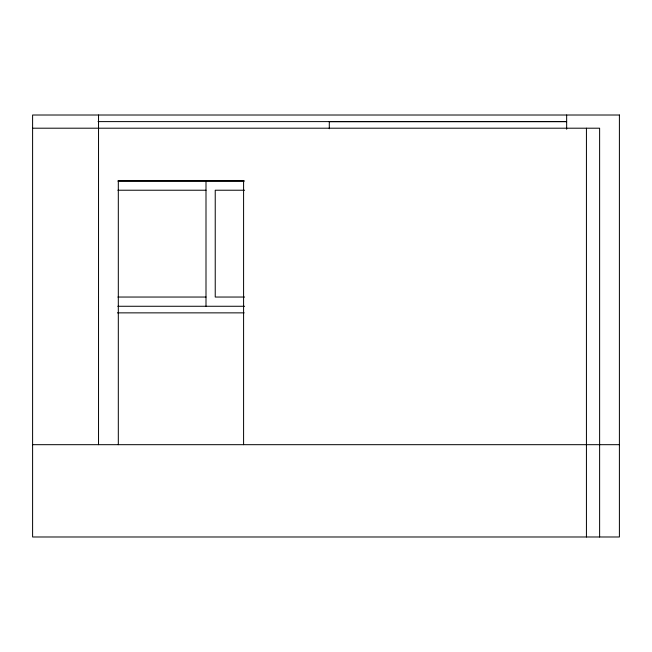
<?xml version="1.0" encoding="UTF-8"?>
<svg xmlns="http://www.w3.org/2000/svg" width="652" height="652" viewBox="0 0 652 652"><rect width="100%" height="100%" fill="white"/><g stroke="black" fill="none" stroke-linecap="round" stroke-linejoin="round"><path stroke-width="0.98" d="M98.053 121.606L566.653 121.606L329.293 121.655L329.293 128.762M32.6 128.2L599.62 128.2L599.62 536.987M117.808 180.995L244.598 180.995M117.89 190.229L205.999 190.229M244.606 190.229L215.233 190.229L215.233 297.043L244.606 297.043M117.89 297.043L205.999 297.043M117.808 306.269L244.598 306.269M117.409 312.862L244.158 312.862M32.6 444.68L619.4 444.68M586.433 128.2L586.433 536.987M566.653 115.013L566.653 129.259M243.587 444.68L243.587 180.946L118.314 180.946L118.314 444.68M205.999 180.995L205.999 306.269M98.534 115.013L98.534 444.68M619.4 115.013L32.6 115.013L32.6 536.987L619.4 536.987L619.4 115.013"/></g></svg>
